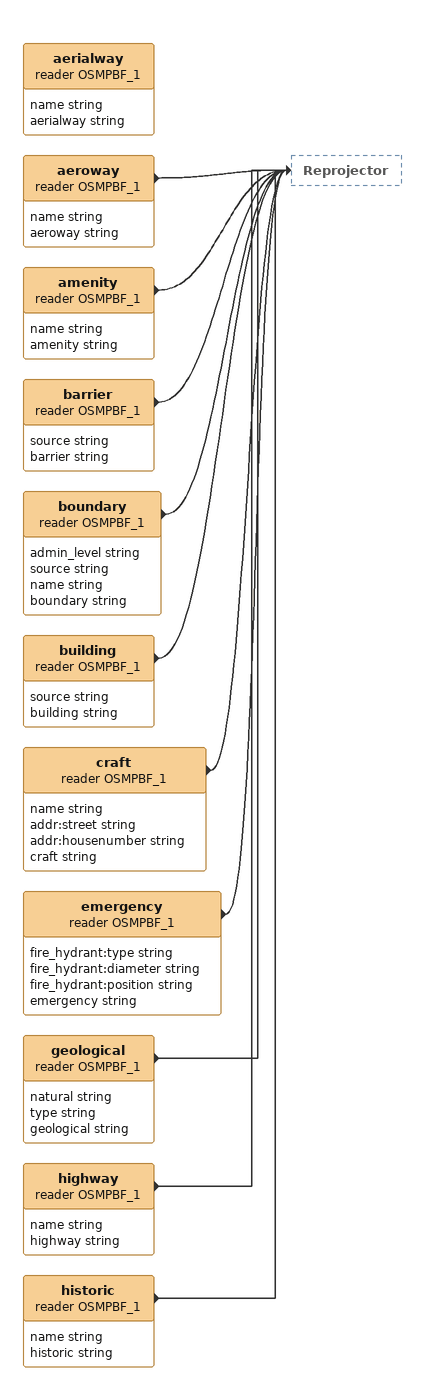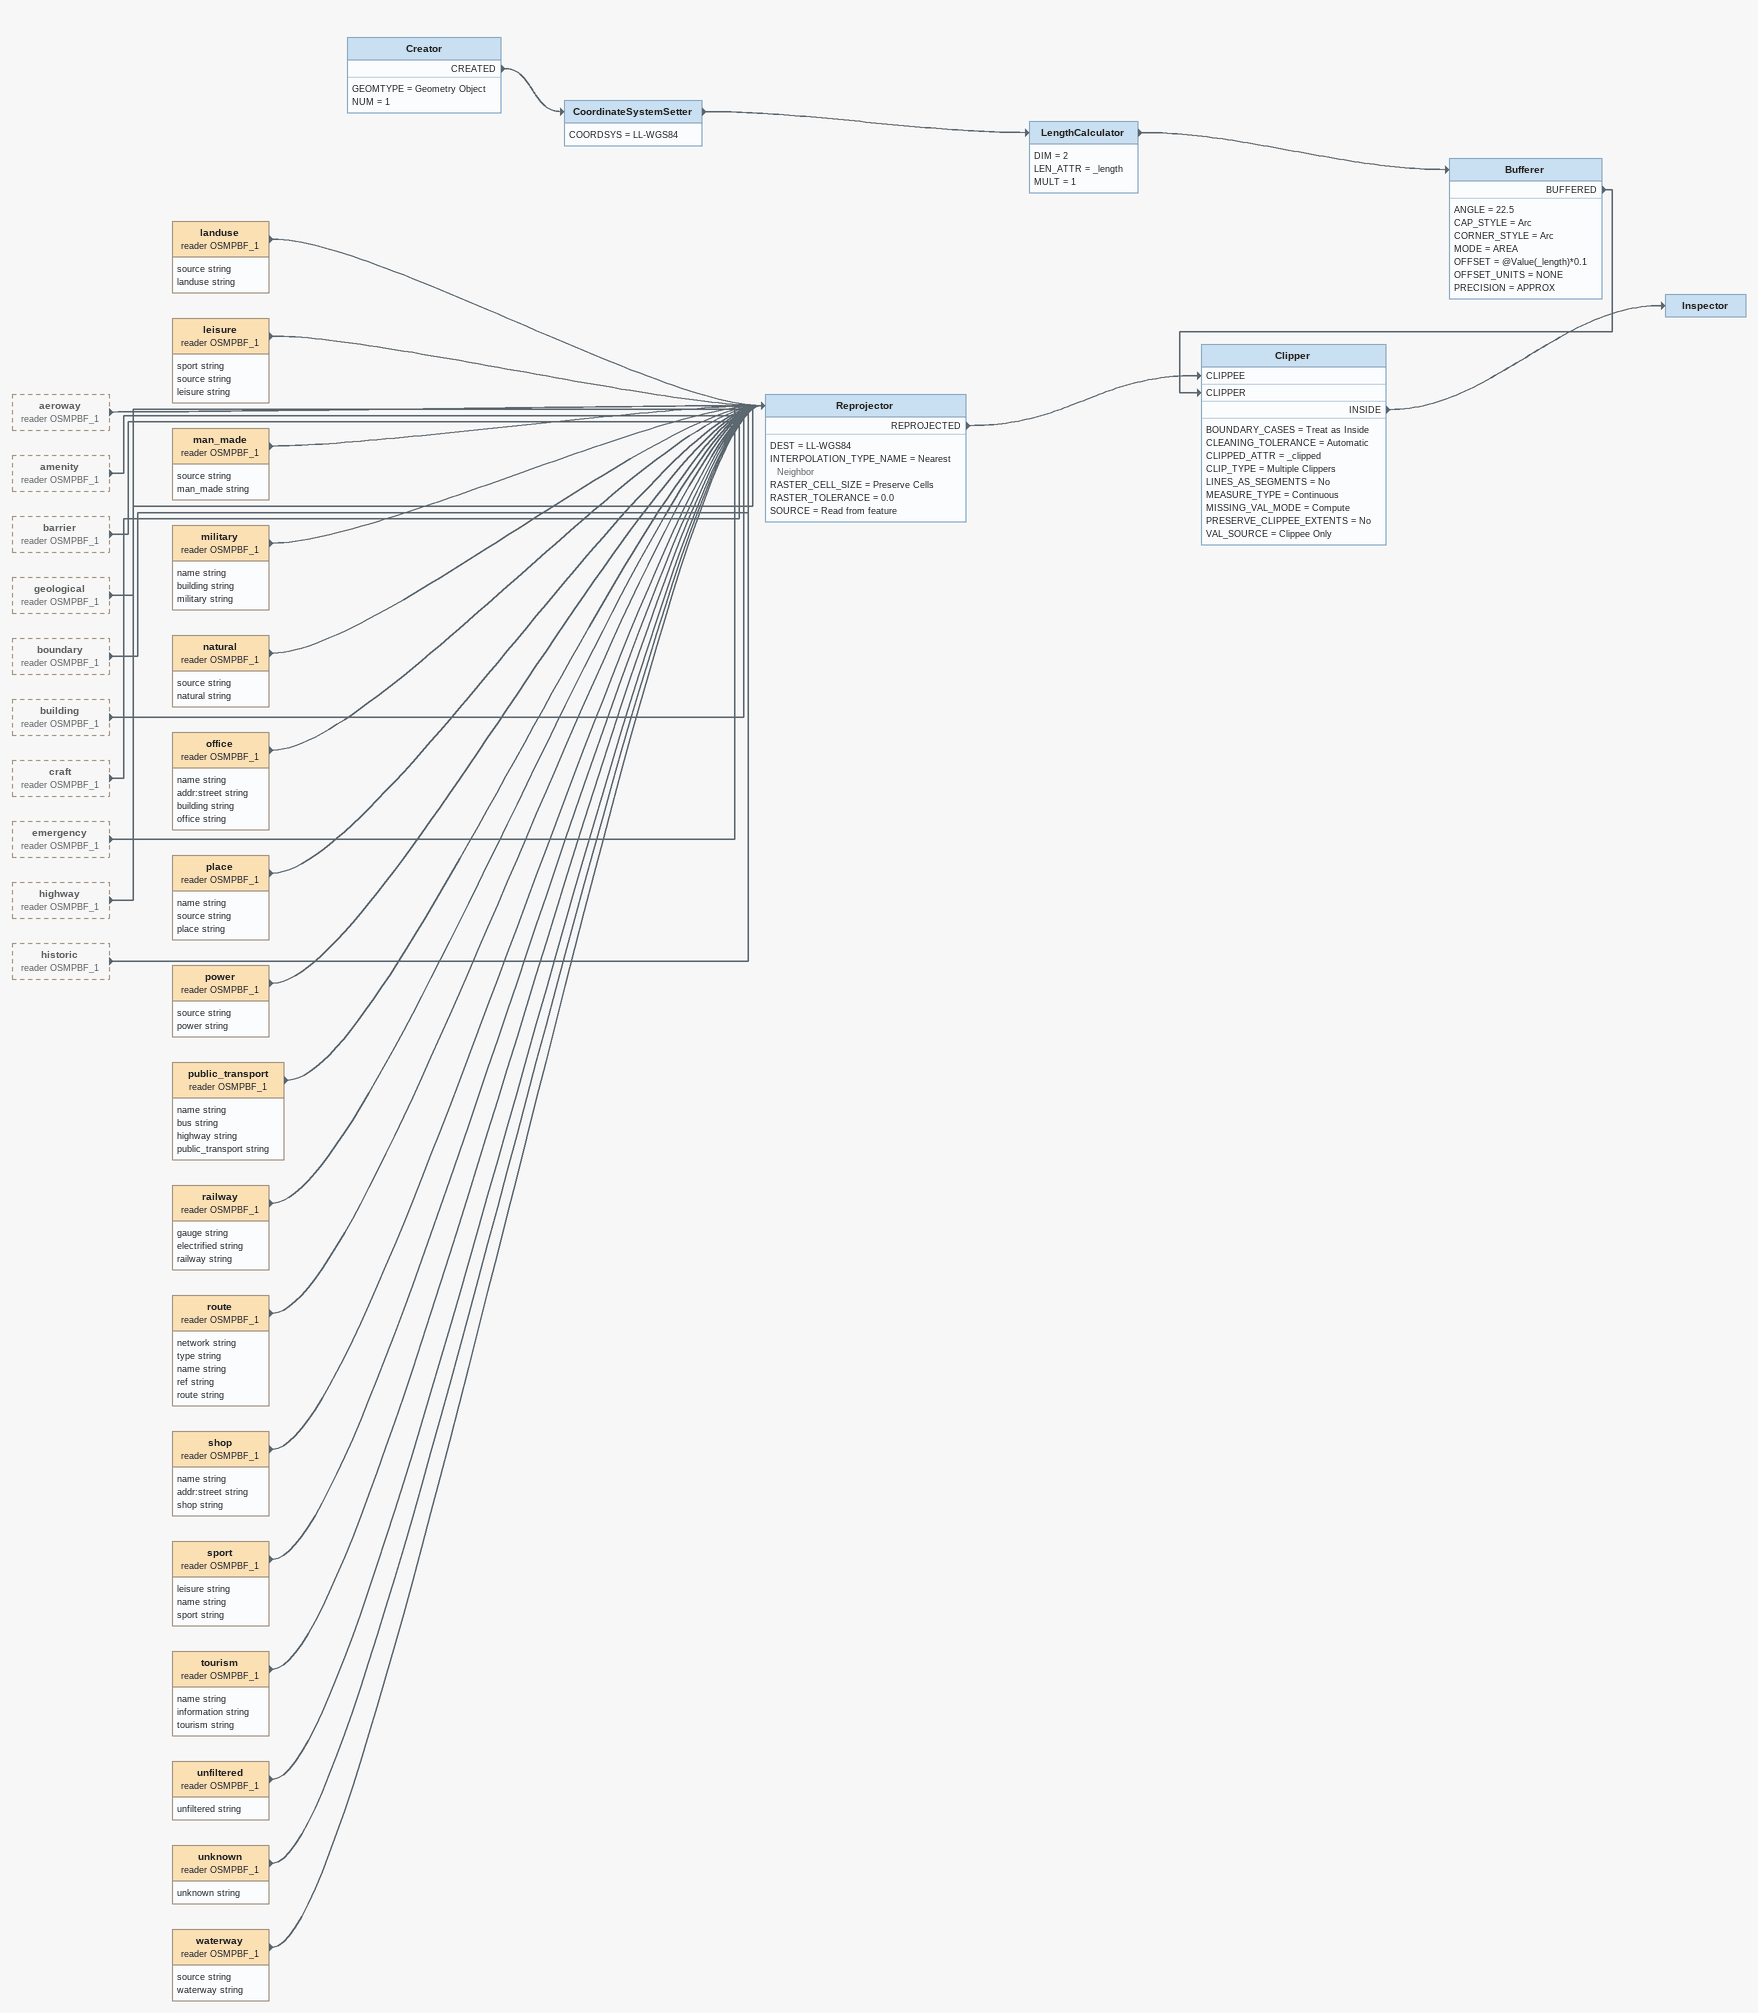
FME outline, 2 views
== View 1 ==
aerialway (reader OSMPBF_1)
    attributes: name string, aerialway string
aeroway (reader OSMPBF_1)
    attributes: name string, aeroway string
    -> Reprojector
amenity (reader OSMPBF_1)
    attributes: name string, amenity string
    -> Reprojector
barrier (reader OSMPBF_1)
    attributes: source string, barrier string
    -> Reprojector
boundary (reader OSMPBF_1)
    attributes: admin_level string, source string, name string, boundary string
    -> Reprojector
building (reader OSMPBF_1)
    attributes: source string, building string
    -> Reprojector
craft (reader OSMPBF_1)
    attributes: name string, addr:street string, addr:housenumber string, craft string
    -> Reprojector
emergency (reader OSMPBF_1)
    attributes: fire_hydrant:type string, fire_hydrant:diameter string, fire_hydrant:position string, emergency string
    -> Reprojector
geological (reader OSMPBF_1)
    attributes: natural string, type string, geological string
    -> Reprojector
highway (reader OSMPBF_1)
    attributes: name string, highway string
    -> Reprojector
historic (reader OSMPBF_1)
    attributes: name string, historic string
    -> Reprojector

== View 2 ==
aeroway (reader OSMPBF_1) [outside]
    -> Reprojector
amenity (reader OSMPBF_1) [outside]
    -> Reprojector
barrier (reader OSMPBF_1) [outside]
    -> Reprojector
geological (reader OSMPBF_1) [outside]
    -> Reprojector
boundary (reader OSMPBF_1) [outside]
    -> Reprojector
building (reader OSMPBF_1) [outside]
    -> Reprojector
craft (reader OSMPBF_1) [outside]
    -> Reprojector
emergency (reader OSMPBF_1) [outside]
    -> Reprojector
highway (reader OSMPBF_1) [outside]
    -> Reprojector
historic (reader OSMPBF_1) [outside]
    -> Reprojector
landuse (reader OSMPBF_1)
    attributes: source string, landuse string
    -> Reprojector
leisure (reader OSMPBF_1)
    attributes: sport string, source string, leisure string
    -> Reprojector
man_made (reader OSMPBF_1)
    attributes: source string, man_made string
    -> Reprojector
military (reader OSMPBF_1)
    attributes: name string, building string, military string
    -> Reprojector
natural (reader OSMPBF_1)
    attributes: source string, natural string
    -> Reprojector
office (reader OSMPBF_1)
    attributes: name string, addr:street string, building string, office string
    -> Reprojector
place (reader OSMPBF_1)
    attributes: name string, source string, place string
    -> Reprojector
power (reader OSMPBF_1)
    attributes: source string, power string
    -> Reprojector
public_transport (reader OSMPBF_1)
    attributes: name string, bus string, highway string, public_transport string
    -> Reprojector
railway (reader OSMPBF_1)
    attributes: gauge string, electrified string, railway string
    -> Reprojector
route (reader OSMPBF_1)
    attributes: network string, type string, name string, ref string, route string
    -> Reprojector
shop (reader OSMPBF_1)
    attributes: name string, addr:street string, shop string
    -> Reprojector
sport (reader OSMPBF_1)
    attributes: leisure string, name string, sport string
    -> Reprojector
tourism (reader OSMPBF_1)
    attributes: name string, information string, tourism string
    -> Reprojector
unfiltered (reader OSMPBF_1)
    attributes: unfiltered string
    -> Reprojector
unknown (reader OSMPBF_1)
    attributes: unknown string
    -> Reprojector
waterway (reader OSMPBF_1)
    attributes: source string, waterway string
    -> Reprojector
Reprojector
    DEST = LL-WGS84
    INTERPOLATION_TYPE_NAME = Nearest Neighbor
    RASTER_CELL_SIZE = Preserve Cells
    RASTER_TOLERANCE = 0.0
    SOURCE = Read from feature
    REPROJECTED -> Clipper [CLIPPEE]
Creator
    GEOMTYPE = Geometry Object
    NUM = 1
    CREATED -> CoordinateSystemSetter
CoordinateSystemSetter
    COORDSYS = LL-WGS84
    -> LengthCalculator
LengthCalculator
    DIM = 2
    LEN_ATTR = _length
    MULT = 1
    -> Bufferer
Bufferer
    ANGLE = 22.5
    CAP_STYLE = Arc
    CORNER_STYLE = Arc
    MODE = AREA
    OFFSET = @Value(_length)*0.1
    OFFSET_UNITS = NONE
    PRECISION = APPROX
    BUFFERED -> Clipper [CLIPPER]
Clipper
    BOUNDARY_CASES = Treat as Inside
    CLEANING_TOLERANCE = Automatic
    CLIPPED_ATTR = _clipped
    CLIP_TYPE = Multiple Clippers
    LINES_AS_SEGMENTS = No
    MEASURE_TYPE = Continuous
    MISSING_VAL_MODE = Compute
    PRESERVE_CLIPPEE_EXTENTS = No
    VAL_SOURCE = Clippee Only
    INSIDE -> Inspector
Inspector
